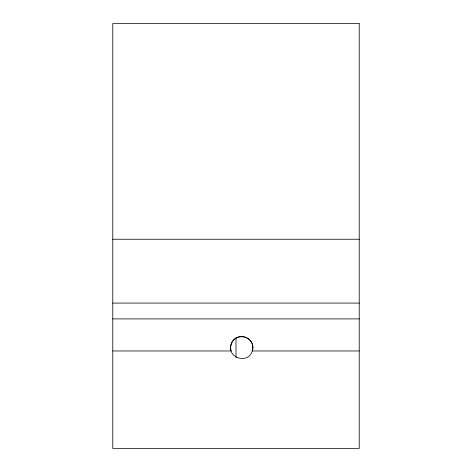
<?xml version="1.0" encoding="UTF-8"?>
<svg xmlns="http://www.w3.org/2000/svg" width="472" height="472" viewBox="0 0 472 472"><rect width="100%" height="100%" fill="white"/><g stroke="black" fill="none" stroke-linecap="round" stroke-linejoin="round"><path stroke-width="0.71" d="M252.443 350.484C256.308 336.613 234.602 330.795 231.014 344.743C227.15 358.614 248.856 364.431 252.443 350.484A11.11 11.08 0 0 0 241.729 336.507A11.11 11.08 0 0 0 231.003 350.484M112.773 239.251L359.227 239.251M112.773 303.083L359.227 303.083M112.773 318.901L359.227 318.901M112.773 350.967L231.215 350.967M252.243 350.967L359.227 350.967M236 337.81L236 357.676M359.227 23.6L112.773 23.6L112.773 448.4L359.227 448.4L359.227 23.6"/></g></svg>
